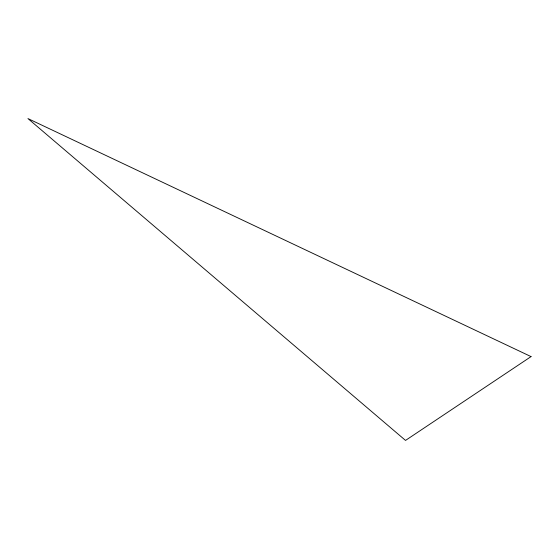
<?xml version="1.0" encoding="UTF-8"?>
<svg xmlns="http://www.w3.org/2000/svg" width="559" height="559" viewBox="0 0 559 559"><rect width="100%" height="100%" fill="white"/><g stroke="black" fill="none" stroke-linecap="round" stroke-linejoin="round"><path stroke-width="0.84" d="M531.05 356.6L405.527 440.422L27.95 118.578L531.05 356.6"/></g></svg>
